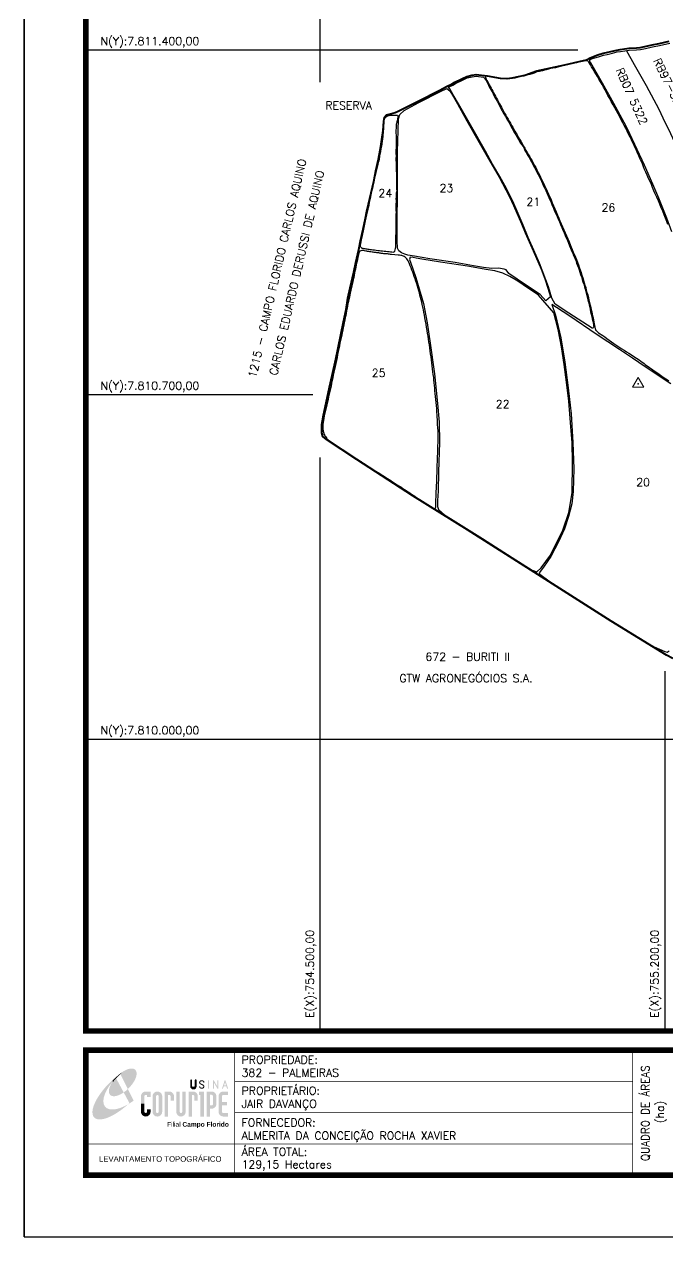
# Model space of a CAD drawing. Header units: millimetres. Extents: x 753899 to 756524, y 7808989 to 7812702.
# Drawn here: x 753899 to 755205, y 7808989 to 7811452 of the extents above; entities that cross this region are included whole.
import ezdxf
from ezdxf.enums import TextEntityAlignment as Align

# ---------------------------------------------------------------- set-up
doc = ezdxf.new("R2010")
doc.units = ezdxf.units.MM
doc.linetypes.add('CONTINUO', pattern=[0])
doc.linetypes.add('LIN0', pattern=[0])
doc.layers.add('0114000382', color=1, linetype='Continuous', lineweight=40)
for name, color, linetype in [('0114000382019', 5, 'Continuous'), ('0114000382020', 5, 'LIN0'), ('0114000382021', 5, 'LIN0'), ('0114000382022', 5, 'LIN0'), ('0114000382023', 5, 'LIN0'), ('0114000382024', 5, 'LIN0'), ('0114000382025', 5, 'LIN0'), ('0114000382026', 5, 'LIN0'), ('MALHA', 8, 'LIN0'), ('MARGEM', 7, 'CONTINUO'), ('TEXTO', 7, 'Continuous')]:
    doc.layers.add(name, color=color, linetype=linetype)
doc.styles.add('ARIAL', font='arial.ttf')
doc.styles.add('SIMPLEX', font='simplex', dxfattribs={"height": 0.2})
doc.styles.get("Standard").update_dxf_attribs({"font": 'arial.ttf'})

# ---------------------------------------------------------------- blocks, each defined once
blk = doc.blocks.new('A$C78F83FB3')
at = {"layer": 'MARGEM'}
h = blk.add_hatch(color=20, dxfattribs=at)
edge = h.paths.add_edge_path()
edge.add_ellipse((19.49, 23.77), major_axis=(-6.68, -6.67), ratio=0.469426, start_angle=292.73277, end_angle=601.25787)
edge.add_ellipse((22.83, 22.05), major_axis=(12.64, 11.29), ratio=0.457614, start_angle=79.90686, end_angle=107.91393)
edge = h.paths.add_edge_path()
edge.add_ellipse((18.28, 18.7), major_axis=(13.95, 13.59), ratio=0.386848, start_angle=63.96117, end_angle=264.59932)
edge.add_ellipse((22.83, 22.05), major_axis=(12.64, 11.29), ratio=0.457614, start_angle=107.91393, end_angle=245.11815, ccw=False)
edge.add_ellipse((19.49, 23.77), major_axis=(-6.68, -6.67), ratio=0.469426, start_angle=241.25787, end_angle=292.73277, ccw=False)
for color, points in [(20, [(15.46, 26.12), (14.17, 24.81), (14.06, 24.24), (14.39, 23.97), (14.67, 24.54), (19.47, 29.32), (18.48, 28.66), (17.31, 27.78)]), (7, [(58.42, 24.9), (57.9, 24.9), (57.9, 21.73, -0.414214), (57.15, 20.98), (56.84, 20.98, -0.414214), (56.09, 21.73), (56.09, 24.9), (55.57, 24.9), (55.57, 21.73, 0.414214), (56.84, 20.46), (57.15, 20.46, 0.414214), (58.42, 21.73)]), (7, [(61.7, 24.9), (61.23, 24.9, 0.396318), (60.04, 23.78), (60.04, 23.72, 0.151912), (60.39, 22.97), (60.46, 22.92), (62.18, 22), (62.85, 21.83, 0.12407), (62.51, 22.42), (60.75, 23.36, -0.13192), (60.56, 23.77, -0.385578), (61.23, 24.37), (61.7, 24.37, -0.414214), (62.37, 23.7), (62.89, 23.7, 0.414214)]), (7, [(62.37, 23.7), (62.89, 23.7, 0.414214), (61.7, 24.9), (61.23, 24.9, 0.396318), (60.04, 23.78), (60.04, 23.72, 0.151912), (60.39, 22.97), (60.46, 22.92), (62.18, 22), (62.18, 22, -0.131921), (62.37, 21.59, -0.385578), (61.7, 20.98), (61.23, 20.98, -0.414214), (60.56, 21.65), (60.04, 21.65, 0.414214), (61.23, 20.46), (61.7, 20.46, 0.402546), (62.89, 21.61, 0.165292), (62.51, 22.42), (60.75, 23.36, -0.13192), (60.56, 23.77, -0.385578), (61.23, 24.37), (61.7, 24.37, -0.414214)]), (7, [(30.97, 12.46), (29.13, 12.46), (29.13, 8.21, 1), (34.29, 8.21), (34.29, 9.41), (32.45, 9.41), (32.45, 8.21, -1), (30.97, 8.21)])]:
    blk.add_hatch(color=color, dxfattribs=at).paths.add_polyline_path(points)
h = blk.add_hatch(color=7, dxfattribs=at)
h.paths.add_polyline_path([(65.24, 24.9), (64.72, 24.9), (64.72, 20.46), (65.24, 20.46)])
h.paths.add_polyline_path([(67.38, 20.46), (67.9, 20.46), (67.9, 23.74), (69.74, 20.46), (70.23, 20.46), (70.23, 24.9), (69.71, 24.9), (69.71, 21.58), (67.85, 24.9), (67.38, 24.9)])
h.paths.add_polyline_path([(72.17, 20.46), (72.72, 20.46), (73.14, 21.73), (74.49, 21.73), (74.9, 20.46), (75.45, 20.46), (74, 24.9), (73.62, 24.9)])
h.paths.add_polyline_path([(73.81, 23.8), (74.32, 22.25), (73.31, 22.25)], flags=16)
h = blk.add_hatch(color=7, dxfattribs=at)
h.paths.add_polyline_path([(31.71, 18.93, 0.414214), (29.13, 16.35), (29.13, 12.46), (30.97, 12.46), (30.97, 16.35, -0.414214), (31.71, 17.09), (32.45, 17.09), (32.45, 16.02), (34.29, 16.02), (34.29, 18.93)])
h.paths.add_polyline_path([(44.15, 17.09, -0.414214), (44.89, 16.35), (44.89, 14.1), (46.72, 14.1), (46.72, 16.17, 0.433937), (44.15, 18.93), (41.77, 18.93), (41.77, 12.46), (43.61, 12.46), (43.61, 17.09)])
h.paths.add_polyline_path([(43.61, 12.46), (41.77, 12.46), (41.77, 5.62), (43.61, 5.62)])
h.paths.add_polyline_path([(47.92, 12.46), (49.75, 12.46), (49.75, 18.93), (47.92, 18.93)])
h.paths.add_polyline_path([(52.91, 18.93), (51.08, 18.93), (51.08, 12.46), (52.91, 12.46)])
h.paths.add_polyline_path([(51.08, 8.12, -1), (49.75, 8.12), (49.75, 12.46), (47.92, 12.46), (47.92, 8.12, 1), (52.91, 8.12), (52.91, 12.46), (51.08, 12.46)])
h.paths.add_polyline_path([(54.41, 12.46), (56.25, 12.46), (56.25, 17.09), (56.79, 17.09, -0.414214), (57.53, 16.35), (57.53, 14.1), (59.36, 14.1), (59.36, 16.17, 0.433937), (56.79, 18.93), (54.41, 18.93)])
h.paths.add_polyline_path([(56.25, 12.46), (54.41, 12.46), (54.41, 5.62), (56.25, 5.62)])
h.paths.add_polyline_path([(60.73, 12.46), (62.58, 12.46), (62.58, 18.93), (60.02, 18.93), (60.02, 17.08), (60.73, 17.08)])
h.paths.add_polyline_path([(62.58, 12.46), (60.73, 12.46), (60.73, 5.62), (62.58, 5.62)])
h.paths.add_polyline_path([(64.06, 12.46), (65.82, 12.46), (65.82, 17.17), (66.66, 17.17, -0.450417), (67.48, 16.25), (67.48, 12.46), (69.24, 12.46, 0.002307), (69.24, 12.48, 0.005282), (69.23, 12.54, -0.000938), (69.23, 12.53), (69.23, 16.17, 0.433937), (66.66, 18.93), (64.06, 18.93)])
h.paths.add_polyline_path([(64.06, 5.62), (65.82, 5.62), (65.82, 9.77), (66.66, 9.77, 0.426056), (69.24, 12.46), (67.48, 12.46), (67.48, 12.45, -0.450417), (66.66, 11.53), (65.82, 11.53), (65.82, 12.46), (64.06, 12.46)])
h.paths.add_polyline_path([(70.37, 12.46), (74.87, 12.46), (74.87, 13.44), (72.21, 13.44), (72.21, 16.35, -0.414214), (72.95, 17.09), (75.38, 17.09), (75.38, 18.93), (72.95, 18.93, 0.414214), (70.37, 16.35)])
h.paths.add_polyline_path([(72.21, 11.62), (74.87, 11.62), (74.87, 12.46), (70.37, 12.46), (70.37, 8.21, 0.414214), (72.95, 5.62), (75.38, 5.62), (75.38, 7.47), (72.95, 7.47, -0.414214), (72.21, 8.21)])
h = blk.add_hatch(color=7, dxfattribs=at)
h.paths.add_polyline_path([(35.29, 16.35), (35.29, 8.21, 1), (40.46, 8.21, 0.016978), (40.45, 8.38), (40.45, 16.17, 0.433937), (37.88, 18.93), (37.87, 18.93, 0.41391)])
h.paths.add_polyline_path([(38.62, 16.35), (38.62, 8.21, -1), (37.13, 8.21), (37.13, 16.35, -1)], flags=16)
at = {"layer": 'MARGEM', "linetype": 'Continuous'}
blk.add_lwpolyline([(58.42, 24.9), (57.9, 24.9), (57.9, 21.73, -0.414214), (57.15, 20.98), (56.84, 20.98, -0.414214), (56.09, 21.73), (56.09, 24.9), (55.57, 24.9), (55.57, 21.73, 0.414214), (56.84, 20.46), (57.15, 20.46, 0.414214), (58.42, 21.73), (58.42, 24.9)], format="xyb", close=True, dxfattribs=at)
at = {"layer": 'MARGEM', "color": 252, "insert": (43.05, 2.72), "char_height": 2.5, "attachment_point": 1, "style": 'ARIAL'}
blk.add_mtext_dynamic_manual_height_columns('Filial {\\fArial|b1|i0|c0|p34;Campo Florido}', width=33.0271, gutter_width=2.46, heights=[2.95], dxfattribs=at)

msp = doc.modelspace()

# ---------------------------------------------------------------- linework, layer by layer
at = {"layer": '0114000382'}
msp.add_lwpolyline([(755215.5, 7810163.7), (755203.2, 7810170.4), (755090.8, 7810239.4), (754941.4, 7810334.8), (754799.1, 7810425.1), (754688.2, 7810494.1), (754573.9, 7810567.8), (754512.9, 7810608.6), (754505.1, 7810614.9), (754503.1, 7810622.5), (754503.3, 7810639.3), (754506.6, 7810657.9), (754512.7, 7810686.3), (754518.8, 7810714.8), (754525.8, 7810745.1), (754531.6, 7810771.7), (754536.2, 7810794.8), (754541.6, 7810821.2), (754547.1, 7810847.4), (754552.3, 7810872.8), (754555.9, 7810895.5), (754560.6, 7810916.9), (754568.2, 7810948.9), (754572.2, 7810968.5), (754578.5, 7810994.8), (754581.9, 7811012.1), (754586.8, 7811035.8), (754592, 7811058.3), (754594.6, 7811072.6), (754598.1, 7811087), (754603, 7811109.8), (754608.4, 7811132.8), (754613.1, 7811154.6), (754618, 7811178.3), (754623.1, 7811204.1), (754625.3, 7811217.9), (754627.4, 7811236.3), (754628.7, 7811255.4), (754630.1, 7811263.7), (754634.6, 7811268), (754642.8, 7811270.1), (754651.8, 7811273), (754658, 7811275.3), (754670.2, 7811281.4), (754698.4, 7811295.7), (754742.9, 7811318.1), (754756.3, 7811325.8), (754767.5, 7811331.2), (754773.2, 7811334.6), (754787.1, 7811341.5), (754797.2, 7811345.9), (754807.6, 7811348.5), (754816.3, 7811349.8), (754838.6, 7811347.4), (754865.3, 7811342.6), (754877.9, 7811342), (754889.8, 7811343), (754915.2, 7811348.9), (754939.9, 7811357.2), (754996.2, 7811369.8), (755034.1, 7811378.5), (755040.5, 7811379.8), (755047.9, 7811384), (755063.8, 7811390), (755074.2, 7811393.1), (755081.1, 7811394.6), (755092.6, 7811397.5), (755102.1, 7811399.7), (755109, 7811400.9), (755117.4, 7811402), (755126.8, 7811403.4), (755141.9, 7811404.2), (755149.7, 7811405.1), (755159.2, 7811406.8), (755173.8, 7811410.1), (755188, 7811412.9), (755208.6, 7811417.6)], dxfattribs=at)
at = {"layer": '0114000382019'}
msp.add_lwpolyline([(755213.9, 7811030.8), (755203.5, 7811058.5), (755187.4, 7811099), (755175.2, 7811127), (755158.1, 7811166.2), (755143.5, 7811197.6), (755128.2, 7811229.8), (755121, 7811245.1), (755096.2, 7811291.1), (755073, 7811332.6), (755049.1, 7811373.6), (755047.5, 7811376.3), (755046.9, 7811378.4), (755047.3, 7811379.9), (755049.7, 7811381.6), (755065, 7811386.2), (755075.3, 7811389.2), (755082.1, 7811390.7), (755093.5, 7811393.6), (755102.9, 7811395.8), (755109.6, 7811397), (755118, 7811398.1), (755127.2, 7811399.4), (755142.2, 7811400.3), (755150.2, 7811401.1), (755160, 7811402.9), (755174.6, 7811406.1), (755188.8, 7811408.9), (755209.4, 7811413.7)], dxfattribs=at)
at = {"layer": '0114000382019', "color": 0}
msp.add_lwpolyline([(755365.8, 7810648.7), (755357.2, 7810692.6), (755354.7, 7810719.2), (755346.7, 7810783.8), (755338.3, 7810845.3), (755330.5, 7810887.2), (755322.8, 7810923.3), (755311.8, 7810967.9), (755298.7, 7811012.5), (755284.6, 7811055.6), (755273.4, 7811085.5), (755256.7, 7811127.9), (755243.9, 7811157.1), (755226.4, 7811197), (755211.4, 7811229.5), (755196.1, 7811261.7), (755188, 7811278.8), (755162, 7811327.2), (755138.1, 7811369.8), (755121.4, 7811398.6)], dxfattribs=at)
at = {"layer": '0114000382020'}
msp.add_lwpolyline([(755211.9, 7810721.6), (755159.7, 7810756.3), (755133.7, 7810774.2), (755107.3, 7810791.5), (755060, 7810822.6), (755006.5, 7810859.5), (754979.6, 7810876.8), (754970.4, 7810882.8), (754977.8, 7810861.4), (754988.1, 7810815.5), (754996.6, 7810765.9), (755003.4, 7810713.6), (755009.1, 7810660.6), (755012.9, 7810602.7), (755014.7, 7810549), (755013.7, 7810503.4), (755010.6, 7810477.7), (755004.1, 7810452.1), (754995.7, 7810427.1), (754983.9, 7810400.7), (754968, 7810371), (754953.1, 7810349.6), (754944.6, 7810338.2), (754945.7, 7810335.5), (754967, 7810319.3), (755005.8, 7810294.7), (755068.4, 7810255.1), (755119.9, 7810222.2), (755149.8, 7810203.6), (755178, 7810187.3), (755199.2, 7810178.3), (755204.1, 7810176.8), (755208.5, 7810179.4)], dxfattribs=at)
at = {"layer": '0114000382021'}
msp.add_lwpolyline([(754831.5, 7811344.6), (754833.4, 7811342.6), (754834.9, 7811340.4), (754836.5, 7811337.9), (754838.1, 7811335.1), (754841.6, 7811328.5), (754843.2, 7811325.1), (754845, 7811321.7), (754846.8, 7811318.2), (754848.7, 7811314.7), (754850.7, 7811311), (754852.6, 7811307.2), (754854.7, 7811303.4), (754856.8, 7811299.6), (754858.9, 7811295.9), (754860.9, 7811292), (754863, 7811288), (754865.2, 7811284), (754867.4, 7811280), (754869.5, 7811276.1), (754871.6, 7811272.2), (754873.9, 7811268.4), (754876, 7811264.6), (754878.1, 7811260.9), (754880.3, 7811257.1), (754882.5, 7811253.2), (754884.7, 7811249.1), (754887, 7811244.9), (754889.3, 7811240.6), (754891.9, 7811236.1), (754894.5, 7811231.8), (754897.1, 7811227.4), (754899.7, 7811222.9), (754902.1, 7811218.3), (754904.4, 7811214.2), (754906.7, 7811210.4), (754909, 7811206.9), (754911.7, 7811203.6), (754913.9, 7811200), (754915.6, 7811196), (754917.9, 7811191.9), (754920.3, 7811187.8), (754922.7, 7811183.6), (754925.1, 7811179.3), (754927.5, 7811174.9), (754930, 7811170.6), (754932.3, 7811166), (754934.8, 7811161.3), (754937.3, 7811156.5), (754939.8, 7811151.7), (754942.3, 7811147.1), (754944.6, 7811142.6), (754946.8, 7811137.8), (754949.1, 7811133.1), (754951.3, 7811128.4), (754953.4, 7811123.6), (754955.6, 7811118.9), (754957.7, 7811114.4), (754959.9, 7811110), (754962, 7811105.3), (754964, 7811100.5), (754966.2, 7811095.3), (754968.6, 7811089.9), (754971, 7811084.3), (754973.4, 7811078.6), (754975.7, 7811072.8), (754978.2, 7811067.1), (754980.6, 7811061.7), (754982.9, 7811056.4), (754985.4, 7811050.9), (754987.8, 7811045.2), (754990.1, 7811039.6), (754992.6, 7811034), (754994.8, 7811028.6), (754997.1, 7811023.3), (754999.4, 7811018.1), (755001.9, 7811012.9), (755004.1, 7811007.7), (755006.1, 7811002.4), (755008.3, 7810997.3), (755010.3, 7810992.2), (755012.5, 7810987.2), (755014.4, 7810982.2), (755016.5, 7810977.3), (755018.6, 7810972.2), (755020.5, 7810967.2), (755022.3, 7810962.4), (755024, 7810957.7), (755025.6, 7810953.1), (755027.2, 7810948.6), (755028.6, 7810943.8), (755030.1, 7810938.9), (755031.6, 7810934), (755033.2, 7810929), (755034.8, 7810923.9), (755036.1, 7810918.9), (755037.5, 7810913.8), (755038.9, 7810908.6), (755040.4, 7810903.4), (755041.8, 7810898), (755043.1, 7810892.7), (755044.4, 7810887.4), (755045.7, 7810882.5), (755046.9, 7810877.5), (755047.9, 7810872.6), (755048.9, 7810867.9), (755049.9, 7810863.5), (755051, 7810858.8), (755051.9, 7810854), (755053, 7810849.3), (755053.8, 7810845.3), (755054.5, 7810842), (755055, 7810839.4), (755055.1, 7810837.4), (755054.8, 7810836.2), (755054.1, 7810835.3), (755053.3, 7810834.9), (755051.9, 7810834.5), (755004.3, 7810865.2), (754977.1, 7810883.7), (754970.1, 7810896), (754963.3, 7810918.7), (754945.3, 7810966.6), (754933.8, 7810993.1), (754922.2, 7811019), (754911.7, 7811044), (754901.6, 7811067.6), (754890.6, 7811092.7), (754878.2, 7811118.3), (754864.5, 7811143.1), (754849.9, 7811167.8), (754835.2, 7811194.4), (754807.6, 7811243.3), (754780.6, 7811290.5), (754769.6, 7811309), (754762.7, 7811321), (754760.6, 7811324.5), (754768.9, 7811328.5), (754774.6, 7811331.9), (754788.4, 7811338.8), (754798.2, 7811343), (754808.2, 7811345.5), (754816.4, 7811346.8), (754831.5, 7811344.6)], close=True, dxfattribs=at)
at = {"layer": '0114000382022'}
msp.add_lwpolyline([(755011.1, 7810601.6), (755008.2, 7810643.2), (755004.7, 7810686.4), (754999.9, 7810725.1), (754995.3, 7810761.1), (754989.7, 7810797.1), (754983, 7810832.4), (754974.4, 7810866), (754943, 7810901.8), (754912.1, 7810922.7), (754897.6, 7810932.4), (754884.5, 7810940.1), (754870.7, 7810946.6), (754854.2, 7810951), (754836.4, 7810954.2), (754818.1, 7810957.3), (754798.9, 7810960.8), (754743.9, 7810968.7), (754706.4, 7810975.3), (754694.6, 7810976.9), (754688.9, 7810978.2), (754682.8, 7810978.8), (754680.8, 7810974.6), (754683, 7810968.7), (754693.9, 7810937.9), (754709.4, 7810885), (754717.1, 7810845.7), (754723.4, 7810804.6), (754732.1, 7810741.8), (754738.2, 7810681.8), (754741.1, 7810643.8), (754742, 7810602.5), (754740.2, 7810543), (754739, 7810503.5), (754738.2, 7810484.9), (754738, 7810472.3), (754740.1, 7810466.2), (754752, 7810456), (754764.3, 7810448), (754829.6, 7810407.4), (754889.6, 7810369), (754930, 7810343.1), (754939.6, 7810339.6), (754948.6, 7810348), (754967.6, 7810373.7), (754992.3, 7810424.3), (755004.5, 7810460.6), (755011.5, 7810500.1), (755012.2, 7810563.1)], close=True, dxfattribs=at)
at = {"layer": '0114000382023'}
msp.add_lwpolyline([(754656.1, 7811012.1), (754655.9, 7811049.1), (754656.9, 7811111.1), (754656.6, 7811193), (754657.8, 7811236.3), (754658.7, 7811260), (754661.6, 7811268.8), (754670.2, 7811276.9), (754699.8, 7811293), (754744.2, 7811315.4), (754756.8, 7811321.5), (754762.7, 7811316.8), (754770.4, 7811304.6), (754778.9, 7811290.3), (754797.8, 7811256), (754819.9, 7811216.6), (754841.3, 7811179), (754863.3, 7811141.3), (754883.6, 7811103.1), (754892.2, 7811083.9), (754908.6, 7811046.5), (754916.2, 7811028.4), (754932.1, 7810992.1), (754948.2, 7810954.6), (754955.6, 7810934.8), (754962, 7810916.4), (754967.3, 7810898.6), (754958, 7810890.4), (754946.3, 7810903.3), (754916.6, 7810922.9), (754882.7, 7810945.7), (754877.3, 7810953), (754873.2, 7810954.6), (754862.1, 7810957), (754848.6, 7810955.7), (754831.1, 7810957.8), (754811, 7810961.5), (754773.9, 7810968.1), (754722.7, 7810975.5), (754691.6, 7810980.8), (754677.9, 7810983.3), (754671.5, 7810985.3), (754665.1, 7810988), (754659.5, 7810992), (754656.8, 7810997.4), (754656.1, 7811012.1)], close=True, dxfattribs=at)
at = {"layer": '0114000382024', "color": 5, "linetype": 'ByBlock'}
msp.add_lwpolyline([(754595.6, 7811070.6), (754596.9, 7811075.7), (754597.9, 7811080.2), (754599, 7811084.8), (754600, 7811090), (754601.1, 7811095.5), (754602.4, 7811101.2), (754603.6, 7811106.8), (754604.9, 7811112.3), (754606, 7811117.6), (754607.1, 7811122.8), (754608.3, 7811128.3), (754609.6, 7811133.8), (754610.9, 7811139.4), (754612.4, 7811145.1), (754613.6, 7811150.7), (754614.9, 7811156.4), (754616.3, 7811162.1), (754617.5, 7811167.7), (754618.8, 7811173.1), (754619.9, 7811178.4), (754620.9, 7811183.6), (754621.9, 7811188.8), (754622.9, 7811194), (754623.8, 7811199.1), (754624.7, 7811204.3), (754625.6, 7811209.5), (754626.3, 7811214.4), (754626.9, 7811219.3), (754627.5, 7811223.7), (754627.9, 7811227.8), (754628.2, 7811231.7), (754628.6, 7811235.4), (754628.9, 7811239.2), (754629.2, 7811243.4), (754629.3, 7811247.3), (754629.4, 7811250.8), (754629.7, 7811254.1), (754629.9, 7811257.2), (754630.4, 7811259.6), (754631.1, 7811261.5), (754632.1, 7811263.2), (754634.4, 7811264.9), (754636.7, 7811266.2), (754638.2, 7811266.8), (754639.9, 7811267.1), (754641.8, 7811267.2), (754643.9, 7811267.3), (754646.1, 7811267.3), (754648.2, 7811267.4), (754650.4, 7811267.6), (754656.6, 7811267.2), (754657.4, 7811265.5), (754657.5, 7811263.3), (754657.1, 7811260.8), (754656.7, 7811258.3), (754656.1, 7811255.9), (754655.6, 7811254), (754655.1, 7811252.4), (754654.7, 7811250.8), (754654.4, 7811248.9), (754654.2, 7811246.8), (754654.2, 7811244), (754653.9, 7811240.8), (754653.6, 7811237.2), (754653.6, 7811233.7), (754653.7, 7811230.5), (754654, 7811227.3), (754654.1, 7811224.2), (754653.8, 7811221.3), (754653.9, 7811218.4), (754654.2, 7811215.6), (754654.4, 7811212.1), (754654.4, 7811208.2), (754654.4, 7811204.1), (754654.1, 7811200.7), (754653.7, 7811197.7), (754653.3, 7811195.1), (754653.2, 7811192.8), (754653.4, 7811190.4), (754653.6, 7811188.1), (754653.8, 7811185.7), (754653.8, 7811183.4), (754653.7, 7811180.6), (754653.6, 7811177.9), (754653.7, 7811175.5), (754653.8, 7811173.1), (754654.1, 7811170.8), (754654.3, 7811168), (754654.1, 7811164.9), (754654.1, 7811161.4), (754654, 7811157.5), (754654.4, 7811153.5), (754654.6, 7811149.8), (754654.5, 7811146.5), (754654.5, 7811143.1), (754654.5, 7811139.7), (754654.7, 7811136.3), (754654.8, 7811133.5), (754655, 7811131), (754654.9, 7811128.5), (754654.9, 7811126.2), (754654.9, 7811123.9), (754654.8, 7811121.7), (754654.9, 7811116.4), (754655.1, 7811115.1), (754655.1, 7811113.2), (754654.8, 7811111.2), (754654.4, 7811109.1), (754654.1, 7811106.8), (754653.9, 7811104.1), (754653.9, 7811101), (754653.7, 7811097.7), (754653.9, 7811094.4), (754653.8, 7811091.1), (754653.7, 7811087.9), (754653.7, 7811084.3), (754653.6, 7811080.7), (754653.7, 7811077.2), (754653.6, 7811073.7), (754653.8, 7811070.2), (754653.5, 7811066.5), (754653.6, 7811062.6), (754653.7, 7811058.9), (754653.6, 7811055.2), (754653.6, 7811051.7), (754653.4, 7811047.9), (754653.5, 7811043.6), (754653.5, 7811039.4), (754653.7, 7811035.1), (754653.5, 7811031.1), (754653.3, 7811027.1), (754653, 7811023.3), (754652.8, 7811019.4), (754652.7, 7811015.4), (754652.6, 7811011.4), (754652.6, 7811007.5), (754652.6, 7811003.7), (754652.4, 7811000), (754651.9, 7810996.7), (754651.5, 7810994.1), (754651, 7810991.4), (754650, 7810989.3), (754648.8, 7810988.9), (754647.2, 7810988.8), (754645.2, 7810989), (754642.9, 7810989.3), (754640, 7810989.6), (754636.6, 7810989.9), (754633.1, 7810990.3), (754629.7, 7810990.7), (754626.3, 7810990.9), (754623.1, 7810991.4), (754620.1, 7810991.8), (754616.8, 7810992.1), (754613.3, 7810992.6), (754609.9, 7810993.1), (754606.9, 7810993.5), (754604.2, 7810993.8), (754601.6, 7810994.2), (754599.3, 7810994.5), (754597.3, 7810994.8), (754595.4, 7810995), (754593.2, 7810995.4), (754590.9, 7810995.8), (754588.8, 7810996), (754586.9, 7810996.4), (754585, 7810996.9), (754583.4, 7810997.8), (754582.3, 7810999.1), (754581.6, 7811000.8), (754581.6, 7811003.4), (754582.1, 7811006.1), (754583, 7811010), (754584, 7811014.5), (754585, 7811020), (754586.2, 7811026.2), (754587.6, 7811032.8), (754589, 7811039.5), (754590.4, 7811046.1), (754591.8, 7811052.6), (754593.2, 7811059), (754594.4, 7811065)], close=True, dxfattribs=at)
at = {"layer": '0114000382025', "color": 5, "linetype": 'ByBlock', "elevation": 624.6}
msp.add_lwpolyline([(754509.2, 7810616.7), (754510.1, 7810614.5), (754511, 7810613.8), (754513, 7810611), (754514.1, 7810609.2), (754515.6, 7810608.6), (754518.6, 7810606.1), (754521.9, 7810603.6), (754525.3, 7810601.1), (754528.9, 7810598.6), (754532.5, 7810596.1), (754536.3, 7810593.6), (754540.1, 7810591), (754544, 7810588.5), (754547.7, 7810586), (754551.4, 7810583.6), (754554.9, 7810581.4), (754558.4, 7810579.1), (754561.6, 7810577.1), (754564.8, 7810575.1), (754568.2, 7810573), (754571.8, 7810570.8), (754575.5, 7810568.5), (754579.2, 7810566.1), (754582.8, 7810563.8), (754586.4, 7810561.4), (754593.7, 7810556.5), (754601.8, 7810551.3), (754609.4, 7810546.5), (754613.8, 7810543.8), (754618.6, 7810540.7), (754623.4, 7810537.8), (754628.1, 7810535.1), (754632.4, 7810532.4), (754636.4, 7810529.7), (754640, 7810527.3), (754643.5, 7810525.1), (754646.7, 7810523), (754649.9, 7810521), (754652.9, 7810518.9), (754656.1, 7810516.9), (754659.6, 7810514.7), (754663.3, 7810512.4), (754667.1, 7810509.9), (754670.8, 7810507.3), (754674.6, 7810504.8), (754678.3, 7810502.4), (754681.8, 7810500.2), (754685.3, 7810497.9), (754688.6, 7810495.8), (754692.1, 7810493.3), (754695.6, 7810490.8), (754699, 7810488.5), (754702.3, 7810486.3), (754705.8, 7810484.1), (754709.3, 7810481.9), (754712.8, 7810479.7), (754716.2, 7810477.5), (754719.3, 7810475.3), (754722.4, 7810473.3), (754725.3, 7810471.4), (754727.6, 7810469.9), (754729, 7810468.9), (754730.2, 7810468.2), (754731.3, 7810468), (754732.3, 7810468.1), (754733.2, 7810468.7), (754734.1, 7810469.7), (754734.6, 7810471.1), (754734.6, 7810472.9), (754734.5, 7810475.3), (754734.6, 7810478.8), (754734.7, 7810482.7), (754734.8, 7810487), (754735.1, 7810492.1), (754735.3, 7810497.5), (754735.5, 7810503.2), (754735.8, 7810509.2), (754736.1, 7810515.4), (754736.3, 7810521.6), (754736.5, 7810527.9), (754736.8, 7810534.1), (754737.1, 7810540.2), (754737.2, 7810546.2), (754737.4, 7810552), (754737.6, 7810557.7), (754737.8, 7810563.3), (754738, 7810568.9), (754738, 7810574.5), (754738.4, 7810580.1), (754738.6, 7810585.7), (754738.8, 7810591.1), (754738.9, 7810596.4), (754739, 7810602), (754739.1, 7810607.8), (754739.1, 7810613.8), (754739, 7810620), (754739, 7810626.1), (754738.7, 7810632.5), (754738.3, 7810638.9), (754738.1, 7810645.4), (754737.2, 7810658.3), (754736.7, 7810664.8), (754736.3, 7810671.2), (754735.7, 7810677.6), (754735.1, 7810684), (754734.4, 7810690.1), (754733.9, 7810696.1), (754733.4, 7810701.9), (754732.9, 7810707.5), (754732.5, 7810713.1), (754732, 7810718.4), (754731.4, 7810723.9), (754730.7, 7810729.4), (754730.2, 7810734.9), (754729.5, 7810740.5), (754728.8, 7810746.1), (754728, 7810752), (754727.2, 7810758), (754726.5, 7810764.2), (754725.7, 7810770.3), (754724.8, 7810776.5), (754724, 7810782.7), (754723.2, 7810788.8), (754722.3, 7810795), (754721.4, 7810801), (754720.4, 7810806.8), (754719.6, 7810812.5), (754718.7, 7810818.4), (754717.7, 7810824.3), (754716.9, 7810830.4), (754715.8, 7810836.6), (754714.8, 7810842.9), (754713.7, 7810849.2), (754712.6, 7810855.5), (754711.6, 7810861.5), (754710.4, 7810867.1), (754709.3, 7810872.4), (754708.2, 7810877.7), (754707.1, 7810882.6), (754705.9, 7810887.5), (754704.7, 7810892.3), (754703.6, 7810897), (754702.3, 7810901.7), (754701.1, 7810906.3), (754699.9, 7810910.9), (754698.6, 7810915.5), (754697.2, 7810920.2), (754695.7, 7810925.1), (754694.2, 7810930), (754692.6, 7810935.1), (754690.9, 7810939.9), (754689.2, 7810944.4), (754687.7, 7810948.6), (754685.9, 7810952.9), (754684.2, 7810957.1), (754682.4, 7810961.2), (754680.8, 7810965.2), (754679.5, 7810968.7), (754678.2, 7810971.3), (754676.9, 7810973.6), (754675.5, 7810975.6), (754674, 7810977.4), (754672.2, 7810979), (754670.4, 7810980.2), (754668.7, 7810981), (754667.2, 7810981.6), (754665.5, 7810982.1), (754663.5, 7810982.7), (754660.8, 7810983.2), (754658.2, 7810983.1), (754644.5, 7810984.6), (754642.5, 7810984.6), (754640.8, 7810984.9), (754639.6, 7810985), (754638.4, 7810985.2), (754636.4, 7810985.5), (754634.5, 7810985.6), (754632.8, 7810985.7), (754630.9, 7810985.9), (754629.2, 7810986.1), (754627.3, 7810986.3), (754625.5, 7810986.5), (754623.9, 7810986.7), (754622.1, 7810987), (754620.3, 7810987.2), (754618.6, 7810987.6), (754616.8, 7810987.9), (754615.1, 7810988.1), (754613.2, 7810988.5), (754611.3, 7810988.6), (754609.4, 7810988.8), (754607.4, 7810989.1), (754605.3, 7810989.4), (754602.8, 7810989.8), (754600.5, 7810990.1), (754598.4, 7810990.4), (754596.2, 7810990.8), (754594.3, 7810991.2), (754592.4, 7810991.5), (754590.1, 7810992), (754588.1, 7810992.3), (754586.3, 7810992.6), (754584.3, 7810992.5), (754582.6, 7810992.1), (754581.1, 7810991.4), (754579.9, 7810990.4), (754578.9, 7810989), (754578.2, 7810987), (754577.6, 7810984.4), (754577, 7810981.3), (754576.3, 7810978.1), (754575.5, 7810974.5), (754574.6, 7810970.7), (754573.8, 7810966.7), (754572.9, 7810962.8), (754572.1, 7810958.8), (754571.2, 7810954.8), (754570.3, 7810950.9), (754569.4, 7810946.7), (754568.6, 7810942.4), (754567.8, 7810937.9), (754566.9, 7810933.5), (754565.9, 7810929), (754565, 7810924.5), (754564, 7810920.1), (754563, 7810915.7), (754562, 7810911.3), (754561, 7810906.8), (754560.1, 7810902.2), (754559.1, 7810897.8), (754558.1, 7810893.4), (754557.2, 7810889), (754556.2, 7810884.6), (754555.3, 7810880), (754554.4, 7810875.2), (754553.5, 7810870.3), (754552.5, 7810865.6), (754551.6, 7810860.9), (754550.7, 7810856.2), (754549.6, 7810851.3), (754548.6, 7810846.3), (754547.5, 7810841.2), (754546.5, 7810836), (754545.6, 7810830.8), (754544.6, 7810825.7), (754543.5, 7810820.5), (754542.3, 7810815.2), (754541.2, 7810809.9), (754540, 7810804.3), (754538.8, 7810798.7), (754537.7, 7810793), (754536.4, 7810787.4), (754535, 7810781.4), (754534, 7810775.2), (754532.9, 7810769), (754531.7, 7810762.9), (754530.4, 7810757), (754529, 7810751.2), (754527.7, 7810745.4), (754526.5, 7810739.7), (754525.4, 7810734), (754524.3, 7810728.4), (754523.1, 7810722.9), (754521.8, 7810717.3), (754520.6, 7810711.7), (754519.5, 7810706.2), (754518.3, 7810700.8), (754517, 7810695.5), (754515.7, 7810690.1), (754514.4, 7810684.6), (754513.1, 7810679), (754511.7, 7810673.3), (754510.4, 7810667.6), (754509.2, 7810662), (754508.1, 7810656.8), (754507.2, 7810651.8), (754506.3, 7810647.2), (754505.7, 7810643), (754505.2, 7810639.4), (754505.1, 7810636.7), (754505.1, 7810634.1), (754505.1, 7810632.1), (754505.2, 7810631.6), (754505.3, 7810629.3), (754505.6, 7810627.4), (754506, 7810625.7), (754506.3, 7810623.5), (754506.9, 7810621.3), (754507.4, 7810619.8), (754507.8, 7810619.1), (754509.2, 7810616.7)], close=True, dxfattribs=at)
at = {"layer": '0114000382026', "color": 5, "linetype": 'ByBlock', "elevation": 608.2}
msp.add_lwpolyline([(755205.9, 7811045.2), (755203.3, 7811051.8), (755200.6, 7811058.5), (755197.9, 7811065.3), (755195.1, 7811072.2), (755192.1, 7811079.3), (755189.3, 7811086.5), (755186.3, 7811093.6), (755183.2, 7811100.6), (755180.2, 7811107.5), (755177.1, 7811114.1), (755174.5, 7811120.3), (755172.2, 7811126.6), (755169.5, 7811132.7), (755166.6, 7811139.1), (755163.7, 7811145.3), (755160.8, 7811151.5), (755158.4, 7811157.3), (755156.3, 7811162.8), (755154.2, 7811168.4), (755151.5, 7811173.9), (755148.9, 7811179.4), (755146.4, 7811184.8), (755144.1, 7811190.3), (755141.7, 7811195.7), (755139.2, 7811200.8), (755136.9, 7811206.1), (755134.4, 7811211.6), (755131.8, 7811217.2), (755129, 7811222.9), (755126, 7811228.8), (755123.1, 7811234.7), (755120.2, 7811240.6), (755117.2, 7811246.4), (755114.1, 7811252.2), (755111.1, 7811258.1), (755108, 7811264.1), (755104.9, 7811270), (755101.6, 7811276), (755098.1, 7811282.1), (755094.4, 7811288.5), (755090.7, 7811295), (755087.5, 7811301.2), (755084, 7811307.3), (755081.1, 7811313.1), (755078.2, 7811318.7), (755075.2, 7811324.1), (755072.2, 7811329.5), (755069.1, 7811335.1), (755065.8, 7811340.7), (755062.5, 7811346.1), (755059.1, 7811351.4), (755056, 7811356.6), (755053.5, 7811361.5), (755050.6, 7811365.9), (755048.4, 7811369.7), (755046.4, 7811373), (755045, 7811375.4), (755043.9, 7811376.8), (755042.9, 7811377.7), (755041.1, 7811378), (755039, 7811377.9), (755035.9, 7811377.2), (755032.5, 7811376.6), (755028.7, 7811375.7), (755024.7, 7811374.8), (755020.4, 7811374.1), (755016, 7811373.4), (755011.9, 7811372.5), (755007.6, 7811371.5), (755003.2, 7811370.5), (754998.3, 7811369), (754993, 7811367.5), (754987.8, 7811366), (754982.4, 7811365), (754977.2, 7811363.9), (754972.2, 7811363), (754967.6, 7811362), (754963.3, 7811360.8), (754958.9, 7811359.6), (754954.9, 7811358.6), (754951.3, 7811357.5), (754948, 7811356.6), (754944.8, 7811356.3), (754941.3, 7811356.1), (754938, 7811354.8), (754934.2, 7811353.1), (754930, 7811351.3), (754925.7, 7811350), (754921.5, 7811349.1), (754917.5, 7811348.1), (754913.1, 7811347), (754908.6, 7811346), (754904.2, 7811345), (754899.7, 7811343.8), (754894.9, 7811342.8), (754889.9, 7811341.9), (754884.7, 7811341.3), (754879.4, 7811340.9), (754874.1, 7811341), (754868.8, 7811341.5), (754863.5, 7811341.9), (754858.3, 7811342.6), (754853.2, 7811343.7), (754848.5, 7811344.5), (754844.4, 7811345.4), (754841.1, 7811346.1), (754838.9, 7811346.5), (754837.4, 7811346.5), (754836.2, 7811346.1), (754836.1, 7811345.8), (754835.6, 7811345.3), (754835.2, 7811344.9), (754835.8, 7811342.5), (754836.9, 7811340.5), (754838.4, 7811338), (754840, 7811335.2), (754841.6, 7811332.3), (754843.2, 7811329.1), (754845, 7811325.9), (754846.8, 7811322.6), (754848.5, 7811319.5), (754850.2, 7811316.3), (754852, 7811312.9), (754853.8, 7811309.6), (754855.6, 7811306), (754857.6, 7811302.3), (754859.7, 7811298.5), (754861.8, 7811294.6), (754863.9, 7811290.8), (754865.9, 7811287.2), (754867.8, 7811283.7), (754869.9, 7811279.7), (754872.1, 7811275.7), (754874.3, 7811271.6), (754876.7, 7811267.5), (754879, 7811263.3), (754881.4, 7811259.2), (754883.7, 7811255.1), (754886.1, 7811251), (754888.5, 7811246.8), (754890.7, 7811242.8), (754892.7, 7811238.9), (754894.9, 7811235.1), (754897.2, 7811231.3), (754899.5, 7811227.4), (754901.8, 7811223.3), (754904.4, 7811218.9), (754907, 7811214.4), (754909.6, 7811209.8), (754912.2, 7811205.3), (754915, 7811200.6), (754917.6, 7811195.9), (754920.3, 7811191.4), (754922.9, 7811187.2), (754925.3, 7811183.1), (754927.7, 7811178.8), (754930.1, 7811174.6), (754932.5, 7811170.2), (754934.9, 7811165.5), (754937.4, 7811160.9), (754939.9, 7811156.3), (754942.4, 7811151.3), (754944.9, 7811146.3), (754947.4, 7811141.3), (754950.1, 7811136), (754952.8, 7811130.4), (754955.4, 7811124.6), (754957.9, 7811118.9), (754960.5, 7811113), (754963.3, 7811107.1), (754965.9, 7811101.3), (754968.4, 7811095.3), (754971, 7811089.2), (754973.6, 7811083), (754976.1, 7811076.9), (754978.7, 7811070.8), (754981.4, 7811064.6), (754984.1, 7811058.5), (754986.6, 7811052.6), (754989.2, 7811046.5), (754991.8, 7811040.6), (754994.5, 7811034.5), (754997.1, 7811028.3), (754999.7, 7811022.2), (755002.4, 7811016.1), (755005, 7811010.3), (755007.5, 7811004.8), (755009.6, 7810999.5), (755011.7, 7810994.3), (755013.7, 7810989.1), (755015.9, 7810984), (755018.1, 7810979), (755019.9, 7810974), (755021.9, 7810969), (755023.9, 7810963.7), (755025.7, 7810958.6), (755027.6, 7810953.3), (755029.5, 7810947.9), (755031.3, 7810942.4), (755032.9, 7810937.3), (755034.3, 7810932.3), (755035.8, 7810927.2), (755037.4, 7810922.2), (755038.8, 7810917.1), (755040.1, 7810912.3), (755041.4, 7810907.4), (755042.9, 7810902.3), (755044.2, 7810897.2), (755045.5, 7810892), (755046.6, 7810886.7), (755048, 7810881.7), (755049.1, 7810876.7), (755050.1, 7810872.1), (755051, 7810867.9), (755051.7, 7810863.9), (755052.6, 7810859.9), (755053.7, 7810855.7), (755054.6, 7810851.5), (755055.5, 7810847.3), (755056.3, 7810843.4), (755057, 7810840), (755057.6, 7810836.9), (755057.9, 7810834.4), (755058.4, 7810832.2), (755058.9, 7810830.9), (755060, 7810829.9), (755061.9, 7810827.8), (755064.8, 7810825.2), (755073.3, 7810819.7), (755077.4, 7810816.9), (755081.8, 7810813.6), (755086.5, 7810810.4), (755091.2, 7810807.1), (755095.7, 7810803.9), (755100.1, 7810801), (755104.2, 7810798.1), (755108.2, 7810795.3), (755112.2, 7810792.7), (755116.6, 7810790), (755121.4, 7810787), (755126.4, 7810783.9), (755131.5, 7810780.6), (755136.8, 7810777.3), (755142.1, 7810773.9), (755147.5, 7810770.4), (755150.6, 7810767.9), (755152.7, 7810766.7), (755157.7, 7810763), (755159.5, 7810761.3), (755162.6, 7810759.2), (755167.6, 7810755.5), (755168.2, 7810754.8), (755172.6, 7810751.9), (755177.7, 7810748.3), (755183, 7810744.7), (755188.2, 7810741.1), (755193.3, 7810737.6), (755198.2, 7810734.2), (755202.9, 7810731), (755207.5, 7810728)], dxfattribs=at)
at = {"layer": 'MALHA', "elevation": 607.1}
for points in [[(754500, 7811334.3), (754500, 7812061)], [(754024.1, 7811400), (755022.9, 7811400)], [(754024.1, 7810700), (754485, 7810700)], [(754500, 7809407.3), (754500, 7810572.1)], [(755200, 7809407.3), (755200, 7810138.1)], [(754024.1, 7810000), (755251.9, 7810000)]]:
    msp.add_lwpolyline(points, dxfattribs=at)
at = {"layer": 'MARGEM', "color": 174, "linetype": 'LIN0'}
msp.add_line((753899.1, 7808989.3, 607.1), (753899.1, 7812701.8, 607.1), dxfattribs=at)
at = {"layer": 'MARGEM', "color": 174, "linetype": 'LIN0', "elevation": 607.1, "flags": 128}
msp.add_lwpolyline([(756524.1, 7808989.3), (756524.1, 7812701.8), (753899.1, 7812701.8), (753899.1, 7808989.3)], close=True, dxfattribs=at)
at = {"layer": 'MARGEM', "color": 174, "linetype": 'LIN0', "const_width": 11.4, "elevation": 607.1, "flags": 128}
for points in [[(756399.1, 7809407.3), (756399.1, 7812576.8), (754024.1, 7812576.8), (754024.1, 7809407.3)], [(754024.1, 7809368.5), (756399.1, 7809368.5), (756399.1, 7809114.3), (754024.1, 7809114.3)]]:
    msp.add_lwpolyline(points, close=True, dxfattribs=at)
at = {"layer": 'MARGEM', "color": 174, "linetype": 'LIN0', "elevation": 607.1, "flags": 128}
for points, const_width in [([(754326, 7809368.5), (754326, 7809114.3)], 1.26), ([(754326, 7809368.5), (754326, 7809116.7)], 1.25), ([(755134.2, 7809368.5), (755134.2, 7809117.5)], 1.26), ([(754326, 7809304.9), (755134.2, 7809304.9)], 1.26), ([(754326, 7809241.4), (755134.2, 7809241.4)], 1.26), ([(754024.1, 7809177.9), (755134.2, 7809177.9)], 1.26)]:
    msp.add_lwpolyline(points, dxfattribs=dict(at, const_width=const_width))
at = {"layer": 'TEXTO', "color": 7, "lineweight": 9, "elevation": 607.1, "flags": 128}
msp.add_lwpolyline([(755134, 7810715.2), (755156.6, 7810715.2), (755145.3, 7810734.8)], close=True, dxfattribs=at)
at = {"layer": 'TEXTO', "color": 7, "lineweight": 9, "const_width": 1.77, "elevation": 607.1, "flags": 128}
msp.add_lwpolyline([(755144.4, 7810721.8, -1), (755146.2, 7810721.8, -1)], format="xyb", close=True, dxfattribs=at)

# ---------------------------------------------------------------- block references
at = {"layer": 'MARGEM', "linetype": 'ByBlock', "xscale": 3.82250678711726, "yscale": 3.82250678711726, "zscale": 3.82250678711726}
msp.add_blockref('A$C78F83FB3', (754024.5, 7809212, 607.1), dxfattribs=at)

# ---------------------------------------------------------------- texts
at = {"layer": 'MALHA', "style": 'SIMPLEX'}
for s, p in [('N(Y):7.811.400,00', (754154.1, 7811418)), ('N(Y):7.810.700,00', (754154.1, 7810718)), ('N(Y):7.810.000,00', (754154.1, 7810018))]:
    msp.add_text(s, height=16.25, dxfattribs=at).set_placement(p, align=Align.MIDDLE_CENTER)
for s, p in [('E(X):754.500,00', (754478.8, 7809523.2, 607.1)), ('E(X):755.200,00', (755178.8, 7809523.2, 607.1))]:
    msp.add_text(s, height=16.25, rotation=90, dxfattribs=at).set_placement(p, align=Align.MIDDLE_CENTER)
at = {"layer": 'MARGEM', "color": 7, "style": 'SIMPLEX'}
for s, p in [('1215 - CAMPO FLORIDO CARLOS AQUINO', (754369.4, 7810732.8)), ('CARLOS EDUARDO DERUSSI DE AQUINO', (754412.2, 7810737.6))]:
    msp.add_text(s, height=16.25, rotation=77, dxfattribs=at).set_placement(p)
for s, p in [('672 - BURITI II', (754713.6, 7810159.3)), (' GTW AGRONEGÓCIOS S.A.', (754649.4, 7810115.6))]:
    msp.add_text(s, height=16.25, dxfattribs=at).set_placement(p)
at = {"layer": 'MARGEM', "color": 7, "linetype": 'Continuous', "lineweight": 9, "style": 'SIMPLEX'}
for s, p in [('PROPRIEDADE:', (754340.3, 7809357.1, 607.1)), ('PROPRIETÁRIO:', (754340.3, 7809294.1, 607.1)), ('FORNECEDOR:', (754340.3, 7809229.3, 607.1)), ('ÁREA TOTAL:', (754340.3, 7809170.1, 607.1))]:
    msp.add_text(s, height=16.25, dxfattribs=at).set_placement(p, align=Align.TOP_LEFT)
at = {"layer": 'MARGEM', "color": 7, "linetype": 'Continuous', "style": 'SIMPLEX'}
for s, p in [('382 - PALMEIRAS', (754340.3, 7809330.6, 607.1)), ('JAIR DAVANÇO', (754340.3, 7809267.6, 607.1)), ('ALMERITA DA CONCEIÇÃO ROCHA XAVIER', (754340.3, 7809202.8, 607.1)), ('129,15 Hectares', (754340.3, 7809144.5, 607.1))]:
    msp.add_text(s, height=16.25, dxfattribs=at).set_placement(p, align=Align.TOP_LEFT)
at = {"layer": 'MARGEM', "color": 7, "linetype": 'Continuous', "style": 'SIMPLEX', "width": 0.95}
msp.add_text('QUADRO DE ÁREAS', height=16.25, rotation=90, dxfattribs=at).set_placement((755159.9, 7809240.2, 607.1), align=Align.MIDDLE_CENTER)
at = {"layer": 'MARGEM', "color": 7, "linetype": 'Continuous', "style": 'SIMPLEX'}
msp.add_text('(ha)', height=16.25, rotation=90, dxfattribs=at).set_placement((755189.6, 7809242.7, 607.1), align=Align.MIDDLE_CENTER)
at = {"layer": 'MARGEM', "color": 7, "linetype": 'ByBlock'}
msp.add_text('LEVANTAMENTO TOPOGRÁFICO', height=11.25, dxfattribs=at).set_placement((754175.1, 7809147.3, 607.1), align=Align.MIDDLE_CENTER)
at = {"layer": 'TEXTO', "color": 7, "style": 'SIMPLEX'}
for s, rotation, p in [('RB97-5201', 296.0683, (755175.4, 7811378.2)), ('RB07 5322', 294.1976, (755099.5, 7811359.1))]:
    msp.add_text(s, height=16.25, rotation=rotation, dxfattribs=at).set_placement(p)
for s, p in [('23', (754742.2, 7811111.3)), ('24', (754618.1, 7811101)), ('21', (754918.6, 7811083.6)), ('26', (755071.1, 7811071.7)), ('25', (754604.6, 7810735.8)), ('22', (754856.3, 7810672.6)), ('20', (755141.5, 7810513.8))]:
    msp.add_text(s, height=16.25, dxfattribs=at).set_placement(p)
at = {"layer": 'TEXTO', "linetype": 'Continuous', "insert": (754557.6, 7811287.1), "char_height": 16.25, "attachment_point": 5, "style": 'SIMPLEX'}
msp.add_mtext_dynamic_manual_height_columns('RESERVA', width=171.182, gutter_width=1, heights=[-16.2], dxfattribs=at)

doc.saveas('drawing.dxf')
